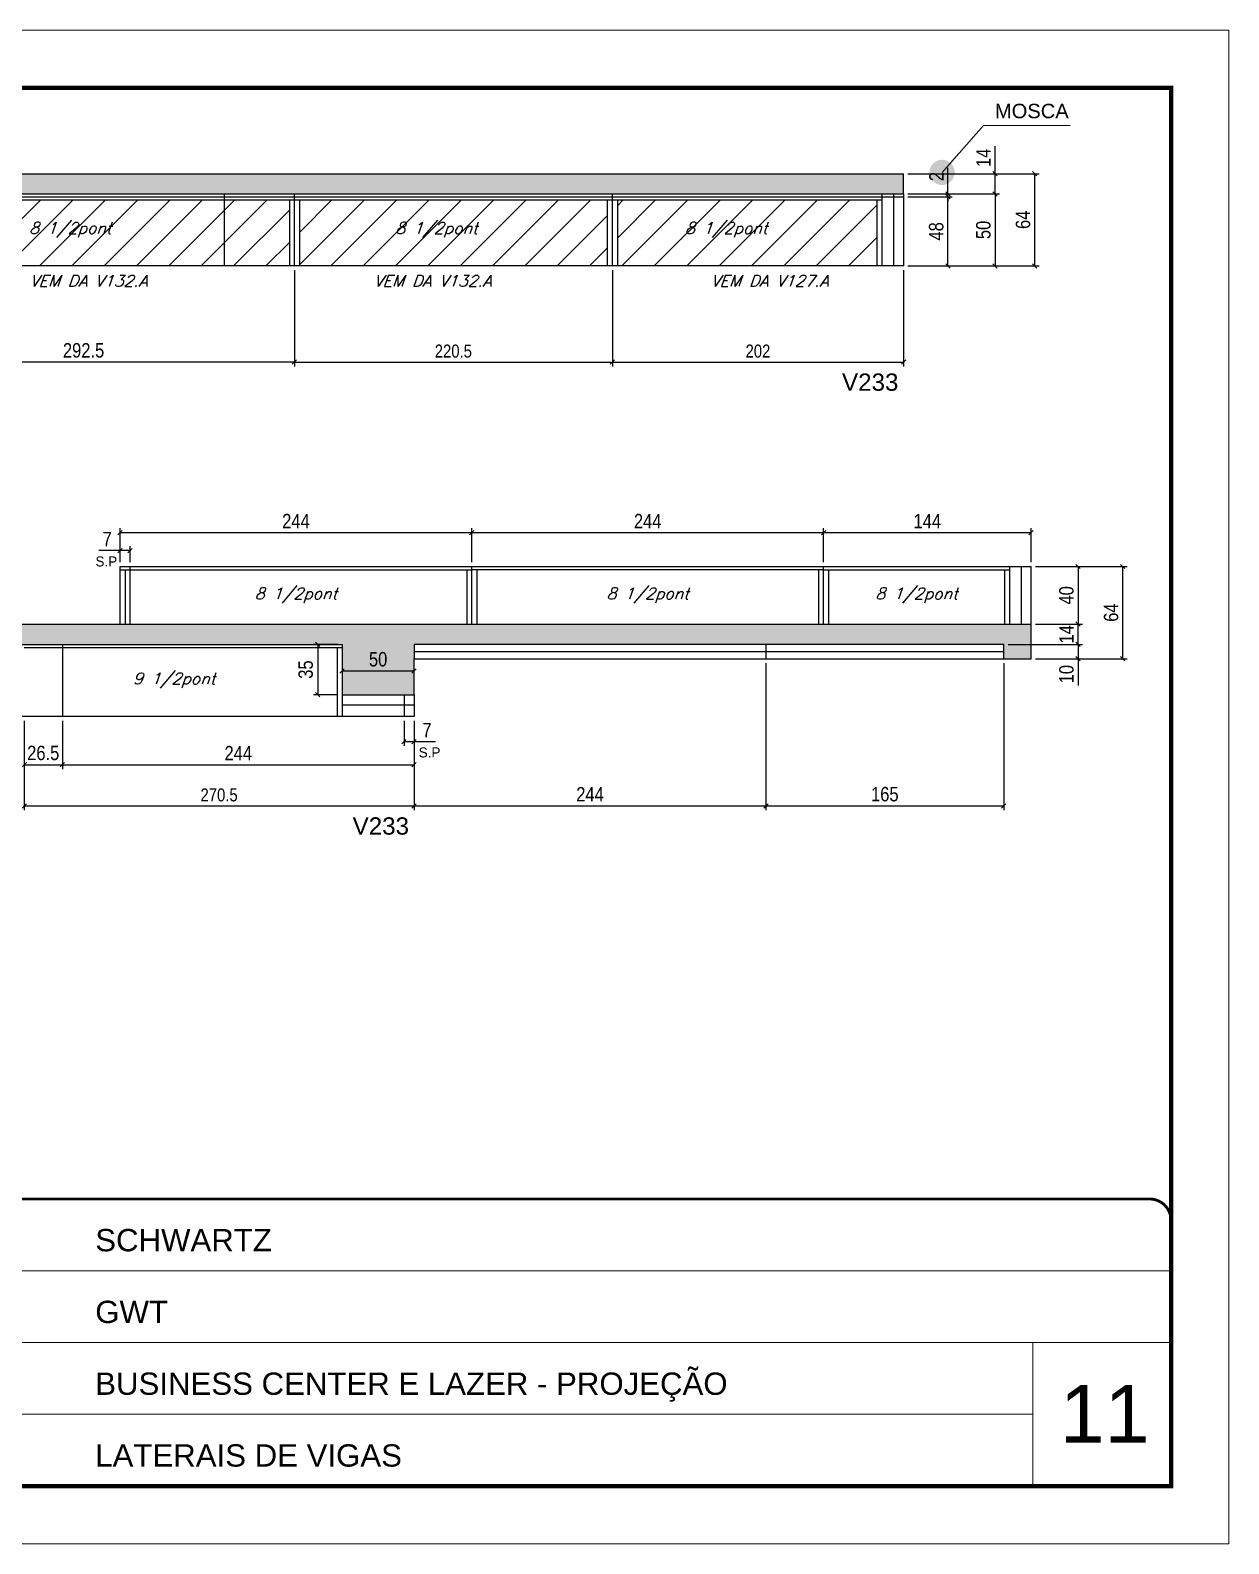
# Model space of a CAD drawing. Extents: x 2603 to 22413, y 1253 to 30260.
# Drawn here: x 6440 to 7271, y 26522 to 27572 of the extents above; entities that cross this region are included whole.
import ezdxf

# ---------------------------------------------------------------- set-up
doc = ezdxf.new("R2010")
doc.units = 0
for name, pattern in [('CONTINUO', [0]), ('DASHED', [0.75, 0.5, -0.25]), ('HIDDEN', [0.375, 0.25, -0.125])]:
    doc.linetypes.add(name, pattern=pattern)
for name, color, linetype in [('5', 5, 'Continuous'), ('COTA', 241, 'Continuous'), ('Painéis', 200, 'Continuous'), ('SARR_2.2x10', 60, 'Continuous'), ('SARR_2.2x7', 40, 'Continuous'), ('SARR_3.5x7', 81, 'Continuous'), ('texto', 7, 'Continuous')]:
    doc.layers.add(name, color=color, linetype=linetype)
for name, color, linetype, lineweight in [('CARIMBO', 255, 'Continuous', 9), ('Folhas', 255, 'Continuous', 9), ('Hachura', 251, 'Continuous', 9), ('SARRAFO DE PRESSAO', 251, 'DASHED', 9)]:
    doc.layers.add(name, color=color, linetype=linetype, lineweight=lineweight)
doc.styles.add('ARIAL', font='arial.ttf')
doc.styles.add('COTA TECNICA', font='techl___.ttf', dxfattribs={"height": 10})
doc.styles.add('COTA TECNICA-50', font='techl___.ttf', dxfattribs={"height": 9})
doc.styles.add('Romans', font='romans.shx')
doc.styles.add('ROMAS860', font='ROMAS860.SHX')
doc.styles.get("Standard").update_dxf_attribs({"font": 'arial.ttf'})
doc.dimstyles.new('3x', dxfattribs={"dimtxt": 10, "dimasz": 5, "dimexe": 7, "dimexo": 5, "dimgap": 4, "dimtad": 1, "dimdec": 4, "dimlfac": 0.333333, "dimdsep": 46, "dimtxsty": 'Standard', "dimblk": 'DOT', "dimcen": 0.09, "dimclrd": 1, "dimclre": 1, "dimclrt": 2, "dimadec": 0, "dimazin": 2, "dimtfac": 1, "dimtdec": 4, "dimtmove": 0, "dimatfit": 3, "dimldrblk": 'DOT', "dimfxl": 1, "dimtolj": 1, "dimtzin": 0, "dimlwd": 9, "dimlwe": 9, "dimarcsym": 0})
doc.dimstyles.new('COTA PAINEL-50', dxfattribs={"dimtxt": 9, "dimasz": 3, "dimexe": 3, "dimexo": 3, "dimgap": 3, "dimtad": 1, "dimdec": 1, "dimzin": 12, "dimdsep": 46, "dimtxsty": 'COTA TECNICA-50', "dimblk1": 'OBLIQUE', "dimblk2": 'OBLIQUE', "dimsah": 1, "dimcen": 0.9, "dimclrd": 4, "dimclre": 4, "dimclrt": 240, "dimadec": 1, "dimazin": 3, "dimtfac": 1, "dimtdec": 1, "dimtmove": 0, "dimatfit": 3, "dimfxl": 1, "dimtolj": 1, "dimtzin": 12, "dimarcsym": 0})
doc.dimstyles.new('PAINEL', dxfattribs={"dimtxt": 10, "dimasz": 3, "dimexe": 3, "dimexo": 3, "dimgap": 3, "dimtad": 1, "dimdec": 1, "dimzin": 12, "dimdsep": 46, "dimtxsty": 'COTA TECNICA', "dimblk1": 'OBLIQUE', "dimblk2": 'OBLIQUE', "dimsah": 1, "dimcen": 0.9, "dimclrd": 4, "dimclre": 4, "dimclrt": 240, "dimadec": 1, "dimazin": 3, "dimtfac": 1, "dimtdec": 1, "dimtmove": 0, "dimatfit": 3, "dimfxl": 1, "dimtolj": 1, "dimtzin": 12, "dimarcsym": 0})
pattern_1 = [(50, (-126418.0314, -5371.0305), (5.46554007, -0.47817257), [0.5715, -6.2865]), (355, (-126418.0314, -5371.0305), (-1.05730264, 5.73170536), [0.4572, -5.02921753]), (100.4514447, (-126417.576, -5371.0704), (4.40823741, 5.25353256), [0.48570026, -5.34270734]), (46.1842, (-126418.0314, -5369.5065), (8.13237123, -1.26126984), [0.85725, -9.42975]), (96.6355576, (-126417.354, -5369.612), (7.122124, 7.42278374), [0.7285507, -8.01406824]), (351.184151, (-126418.031, -5369.5065), (7.122124, 7.42278374), [0.685799, -7.54379196]), (21, (-126417.2694, -5369.8875), (4.54843174, -3.06795595), [0.5715, -6.2865]), (326, (-126417.2694, -5369.8875), (1.85406085, 5.52563898), [0.4572, -5.0292]), (71.451445, (-126416.8904, -5370.143), (6.40249258, 2.45768307), [0.48570026, -5.34269813]), (37.5, (-126418.0314, -5371.0305), (0.092658098, 2.536651166), [0, -4.96824, 0, -5.1054, 0, -5.04825]), (7.5, (-126418.0314, -5371.0305), (2.004589875, 3.005417245), [0, -2.91084, 0, -4.85394, 0, -1.92405]), (327.5, (-126419.7307, -5371.0305), (4.067717855, -0.17186232), [0, -1.905, 0, -5.9436, 0, -7.8867]), (317.5, (-126420.4927, -5371.0305), (4.44387544, 0.76279473), [0, -2.4765, 0, -3.94716, 0, -5.6007])]

# ---------------------------------------------------------------- blocks, each defined once
blk = doc.blocks.new('9999999999')
at = {"color": 30, "linetype": 'CONTINUO'}
for p, q in [((98564.6, 34379.6), (99584, 34379.6)), ((98564.6, 34329.8), (99488, 34329.8)), ((99584, 34329.8), (99488, 34329.8)), ((99488, 34329.8), (99488, 34230.2)), ((98564.6, 34280), (99488, 34280))]:
    blk.add_line(p, q, dxfattribs=at)
at = {"color": 30, "linetype": 'CONTINUO', "const_width": 2}
blk.add_lwpolyline([(99584, 34230.2), (99584, 34414.4, 0.414214), (99569, 34429.4), (98229, 34429.4, 0.414214), (98214, 34414.4), (98214, 34245.2, 0.414214), (98229, 34230.2), (99584, 34230.2)], format="xyb", dxfattribs=at)
at = {"layer": 'Folhas'}
blk.add_lwpolyline([(98139, 34190.2), (99624, 34190.2), (99624, 35240.2), (98139, 35240.2)], close=True, dxfattribs=at)
at = {"layer": 'Folhas', "color": 30, "const_width": 3}
blk.add_lwpolyline([(98214, 34230.2), (99584, 34230.2), (99584, 35200.2), (98214, 35200.2)], close=True, dxfattribs=at)
at = {"color": 7, "linetype": 'Continuous', "ltscale": 5, "style": 'ARIAL'}
for s, height, p in [('SCHWARTZ', 15.48, (98837.7, 34393.1)), ('GWT', 15.48, (98837.7, 34343.3)), ('BUSINESS CENTER E LAZER - PROJEÇÃO', 15.483, (98837.7, 34293.5)), ('LATERAIS DE VIGAS', 15.483, (98837.7, 34243.7))]:
    blk.add_text(s, height=height, dxfattribs=at).set_placement(p)
blk = doc.blocks.new('_Oblique')
at = {"color": 0, "linetype": 'ByBlock', "lineweight": -2}
blk.add_line((-0.5, -0.5), (0.5, 0.5), dxfattribs=at)
blk = doc.blocks.new('*D541')
at = {"layer": 'COTA', "color": 4, "linetype": 'ByBlock', "lineweight": -2, "transparency": 16777216}
for p, q in [((6623.4, 27405.5), (6623.4, 27338.8)), ((6843.9, 27405.5), (6843.9, 27338.8)), ((6623.4, 27341.8), (6843.9, 27341.8))]:
    blk.add_line(p, q, dxfattribs=at)
at = {"layer": 'Defpoints', "color": 0, "linetype": 'ByBlock', "transparency": 16777216}
for p in [(6623.4, 27408.5), (6843.9, 27408.5), (6843.9, 27341.8)]:
    blk.add_point(p, dxfattribs=at)
at = {"layer": 'COTA', "color": 4, "linetype": 'ByBlock', "lineweight": -2, "transparency": 16777216, "xscale": 3, "yscale": 3, "zscale": 3, "rotation": 180}
blk.add_blockref('_Oblique', (6623.4, 27341.8), dxfattribs=at)
at = {"layer": 'COTA', "color": 4, "linetype": 'ByBlock', "lineweight": -2, "transparency": 16777216, "xscale": 3, "yscale": 3, "zscale": 3}
blk.add_blockref('_Oblique', (6843.9, 27341.8), dxfattribs=at)
at = {"layer": 'COTA', "color": 240, "linetype": 'ByBlock', "transparency": 16777216, "insert": (6733.6, 27349.4), "char_height": 9, "attachment_point": 5, "style": 'COTA TECNICA-50'}
blk.add_mtext('\\A1;220.5', dxfattribs=at)
blk = doc.blocks.new('*D2889')
at = {"layer": 'COTA', "color": 4, "linetype": 'ByBlock', "lineweight": -2, "transparency": 16777216}
for p, q in [((6843.9, 27405.5), (6843.9, 27338.8)), ((7045.9, 27405.5), (7045.9, 27338.8)), ((6843.9, 27341.8), (7045.9, 27341.8))]:
    blk.add_line(p, q, dxfattribs=at)
at = {"layer": 'Defpoints', "color": 0, "linetype": 'ByBlock', "transparency": 16777216}
for p in [(6843.9, 27408.5), (7045.9, 27408.5), (7045.9, 27341.8)]:
    blk.add_point(p, dxfattribs=at)
at = {"layer": 'COTA', "color": 4, "linetype": 'ByBlock', "lineweight": -2, "transparency": 16777216, "xscale": 3, "yscale": 3, "zscale": 3, "rotation": 180}
blk.add_blockref('_Oblique', (6843.9, 27341.8), dxfattribs=at)
at = {"layer": 'COTA', "color": 4, "linetype": 'ByBlock', "lineweight": -2, "transparency": 16777216, "xscale": 3, "yscale": 3, "zscale": 3}
blk.add_blockref('_Oblique', (7045.9, 27341.8), dxfattribs=at)
at = {"layer": 'COTA', "color": 240, "linetype": 'ByBlock', "transparency": 16777216, "insert": (6944.9, 27349.4), "char_height": 9, "attachment_point": 5, "style": 'COTA TECNICA-50'}
blk.add_mtext('\\A1;202', dxfattribs=at)
blk = doc.blocks.new('*D2890')
at = {"layer": 'COTA', "color": 4, "linetype": 'ByBlock', "lineweight": -2, "transparency": 16777216}
for p, q in [((6330.9, 27405.5), (6330.9, 27338.8)), ((6623.4, 27405.5), (6623.4, 27338.8)), ((6623.4, 27341.8), (6330.9, 27341.8))]:
    blk.add_line(p, q, dxfattribs=at)
at = {"layer": 'Defpoints', "color": 0, "linetype": 'ByBlock', "transparency": 16777216}
for p in [(6330.9, 27408.5), (6623.4, 27408.5), (6330.9, 27341.8)]:
    blk.add_point(p, dxfattribs=at)
at = {"layer": 'COTA', "color": 4, "linetype": 'ByBlock', "lineweight": -2, "transparency": 16777216, "xscale": 3, "yscale": 3, "zscale": 3, "rotation": 180}
blk.add_blockref('_Oblique', (6330.9, 27341.8), dxfattribs=at)
at = {"layer": 'COTA', "color": 4, "linetype": 'ByBlock', "lineweight": -2, "transparency": 16777216, "xscale": 3, "yscale": 3, "zscale": 3}
blk.add_blockref('_Oblique', (6623.4, 27341.8), dxfattribs=at)
at = {"layer": 'COTA', "color": 240, "linetype": 'ByBlock', "transparency": 16777216, "insert": (6477.1, 27349.9), "char_height": 10, "attachment_point": 5, "style": 'COTA TECNICA'}
blk.add_mtext('\\A1;292.5', dxfattribs=at)
blk = doc.blocks.new('*D2891')
at = {"layer": 'COTA', "color": 4, "linetype": 'ByBlock', "lineweight": -2, "transparency": 16777216}
for p, q in [((7048.9, 27458.5), (7112.4, 27458.5)), ((7109.4, 27458.5), (7109.4, 27408.5)), ((7048.9, 27408.5), (7112.4, 27408.5))]:
    blk.add_line(p, q, dxfattribs=at)
at = {"layer": 'Defpoints', "color": 0, "linetype": 'ByBlock', "transparency": 16777216}
for p in [(7045.9, 27458.5), (7045.9, 27408.5), (7109.4, 27408.5)]:
    blk.add_point(p, dxfattribs=at)
at = {"layer": 'COTA', "color": 4, "linetype": 'ByBlock', "lineweight": -2, "transparency": 16777216, "xscale": 3, "yscale": 3, "zscale": 3}
for p, rotation in [((7109.4, 27458.5), 90), ((7109.4, 27408.5), 270)]:
    blk.add_blockref('_Oblique', p, dxfattribs=dict(at, rotation=rotation))
at = {"layer": 'COTA', "color": 240, "linetype": 'ByBlock', "transparency": 16777216, "insert": (7101.3, 27433.5), "char_height": 10, "attachment_point": 5, "rotation": 90, "style": 'COTA TECNICA'}
blk.add_mtext('\\A1;50', dxfattribs=at)
blk = doc.blocks.new('*D2892')
at = {"layer": 'COTA', "color": 4, "linetype": 'ByBlock', "lineweight": -2, "transparency": 16777216}
for p, q in [((7109.4, 27472.5), (7109.4, 27491.6)), ((7048.9, 27472.5), (7112.4, 27472.5)), ((7109.4, 27458.5), (7109.4, 27472.5)), ((7048.9, 27458.5), (7112.4, 27458.5))]:
    blk.add_line(p, q, dxfattribs=at)
at = {"layer": 'Defpoints', "color": 0, "linetype": 'ByBlock', "transparency": 16777216}
for p in [(7045.9, 27472.5), (7109.4, 27472.5), (7045.9, 27458.5)]:
    blk.add_point(p, dxfattribs=at)
at = {"layer": 'COTA', "color": 4, "linetype": 'ByBlock', "lineweight": -2, "transparency": 16777216, "xscale": 3, "yscale": 3, "zscale": 3}
for p, rotation in [((7109.4, 27472.5), 90), ((7109.4, 27458.5), 270)]:
    blk.add_blockref('_Oblique', p, dxfattribs=dict(at, rotation=rotation))
at = {"layer": 'COTA', "color": 240, "linetype": 'ByBlock', "transparency": 16777216, "insert": (7101.3, 27483.5), "char_height": 10, "attachment_point": 5, "rotation": 90, "style": 'COTA TECNICA'}
blk.add_mtext('\\A1;14', dxfattribs=at)
blk = doc.blocks.new('*D2893')
at = {"layer": 'COTA', "color": 4, "linetype": 'ByBlock', "lineweight": -2, "transparency": 16777216}
for p, q in [((7048.9, 27472.5), (7139.9, 27472.5)), ((7136.9, 27408.5), (7136.9, 27472.5)), ((7048.9, 27408.5), (7139.9, 27408.5))]:
    blk.add_line(p, q, dxfattribs=at)
at = {"layer": 'Defpoints', "color": 0, "linetype": 'ByBlock', "transparency": 16777216}
for p in [(7045.9, 27472.5), (7136.9, 27472.5), (7045.9, 27408.5)]:
    blk.add_point(p, dxfattribs=at)
at = {"layer": 'COTA', "color": 4, "linetype": 'ByBlock', "lineweight": -2, "transparency": 16777216, "xscale": 3, "yscale": 3, "zscale": 3}
for p, rotation in [((7136.9, 27472.5), 90), ((7136.9, 27408.5), 270)]:
    blk.add_blockref('_Oblique', p, dxfattribs=dict(at, rotation=rotation))
at = {"layer": 'COTA', "color": 240, "linetype": 'ByBlock', "transparency": 16777216, "insert": (7128.8, 27440.5), "char_height": 10, "attachment_point": 5, "rotation": 90, "style": 'COTA TECNICA'}
blk.add_mtext('\\A1;64', dxfattribs=at)
blk = doc.blocks.new('*D2894')
at = {"layer": 'COTA', "color": 4, "linetype": 'ByBlock', "lineweight": -2, "transparency": 16777216}
for p, q in [((6435.9, 27093), (6435.9, 27030.9)), ((6706.4, 27093), (6706.4, 27030.9)), ((6435.9, 27033.9), (6706.4, 27033.9))]:
    blk.add_line(p, q, dxfattribs=at)
at = {"layer": 'Defpoints', "color": 0, "linetype": 'ByBlock', "transparency": 16777216}
for p in [(6435.9, 27096), (6706.4, 27096), (6706.4, 27033.9)]:
    blk.add_point(p, dxfattribs=at)
at = {"layer": 'COTA', "color": 4, "linetype": 'ByBlock', "lineweight": -2, "transparency": 16777216, "xscale": 3, "yscale": 3, "zscale": 3, "rotation": 180}
blk.add_blockref('_Oblique', (6435.9, 27033.9), dxfattribs=at)
at = {"layer": 'COTA', "color": 4, "linetype": 'ByBlock', "lineweight": -2, "transparency": 16777216, "xscale": 3, "yscale": 3, "zscale": 3}
blk.add_blockref('_Oblique', (6706.4, 27033.9), dxfattribs=at)
at = {"layer": 'COTA', "color": 240, "linetype": 'ByBlock', "transparency": 16777216, "insert": (6571.1, 27041.5), "char_height": 9, "attachment_point": 5, "style": 'COTA TECNICA-50'}
blk.add_mtext('\\A1;270.5', dxfattribs=at)
blk = doc.blocks.new('*D2896')
at = {"layer": 'COTA', "color": 4, "linetype": 'ByBlock', "lineweight": -2, "transparency": 16777216}
for p, q in [((6502.4, 27203), (6502.4, 27226.5)), ((6502.4, 27223.5), (6746.4, 27223.5)), ((6746.4, 27203), (6746.4, 27226.5))]:
    blk.add_line(p, q, dxfattribs=at)
at = {"layer": 'Defpoints', "color": 0, "linetype": 'ByBlock', "transparency": 16777216}
for p in [(6746.4, 27223.5), (6502.4, 27200), (6746.4, 27200)]:
    blk.add_point(p, dxfattribs=at)
at = {"layer": 'COTA', "color": 4, "linetype": 'ByBlock', "lineweight": -2, "transparency": 16777216, "xscale": 3, "yscale": 3, "zscale": 3, "rotation": 180}
blk.add_blockref('_Oblique', (6502.4, 27223.5), dxfattribs=at)
at = {"layer": 'COTA', "color": 4, "linetype": 'ByBlock', "lineweight": -2, "transparency": 16777216, "xscale": 3, "yscale": 3, "zscale": 3}
blk.add_blockref('_Oblique', (6746.4, 27223.5), dxfattribs=at)
at = {"layer": 'COTA', "color": 240, "linetype": 'ByBlock', "transparency": 16777216, "insert": (6624.4, 27231.5), "char_height": 10, "attachment_point": 5, "style": 'COTA TECNICA'}
blk.add_mtext('\\A1;244', dxfattribs=at)
blk = doc.blocks.new('*D2897')
at = {"layer": 'COTA', "color": 4, "linetype": 'ByBlock', "lineweight": -2, "transparency": 16777216}
for p, q in [((6746.4, 27203), (6746.4, 27226.5)), ((6746.4, 27223.5), (6990.4, 27223.5)), ((6990.4, 27203), (6990.4, 27226.5))]:
    blk.add_line(p, q, dxfattribs=at)
at = {"layer": 'Defpoints', "color": 0, "linetype": 'ByBlock', "transparency": 16777216}
for p in [(6990.4, 27223.5), (6746.4, 27200), (6990.4, 27200)]:
    blk.add_point(p, dxfattribs=at)
at = {"layer": 'COTA', "color": 4, "linetype": 'ByBlock', "lineweight": -2, "transparency": 16777216, "xscale": 3, "yscale": 3, "zscale": 3, "rotation": 180}
blk.add_blockref('_Oblique', (6746.4, 27223.5), dxfattribs=at)
at = {"layer": 'COTA', "color": 4, "linetype": 'ByBlock', "lineweight": -2, "transparency": 16777216, "xscale": 3, "yscale": 3, "zscale": 3}
blk.add_blockref('_Oblique', (6990.4, 27223.5), dxfattribs=at)
at = {"layer": 'COTA', "color": 240, "linetype": 'ByBlock', "transparency": 16777216, "insert": (6868.4, 27231.5), "char_height": 10, "attachment_point": 5, "style": 'COTA TECNICA'}
blk.add_mtext('\\A1;244', dxfattribs=at)
blk = doc.blocks.new('*D2898')
at = {"layer": 'COTA', "color": 4, "linetype": 'ByBlock', "lineweight": -2, "transparency": 16777216}
for p, q in [((6990.4, 27203), (6990.4, 27226.5)), ((6990.4, 27223.5), (7134.4, 27223.5)), ((7134.4, 27203), (7134.4, 27226.5))]:
    blk.add_line(p, q, dxfattribs=at)
at = {"layer": 'Defpoints', "color": 0, "linetype": 'ByBlock', "transparency": 16777216}
for p in [(7134.4, 27223.5), (6990.4, 27200), (7134.4, 27200)]:
    blk.add_point(p, dxfattribs=at)
at = {"layer": 'COTA', "color": 4, "linetype": 'ByBlock', "lineweight": -2, "transparency": 16777216, "xscale": 3, "yscale": 3, "zscale": 3, "rotation": 180}
blk.add_blockref('_Oblique', (6990.4, 27223.5), dxfattribs=at)
at = {"layer": 'COTA', "color": 4, "linetype": 'ByBlock', "lineweight": -2, "transparency": 16777216, "xscale": 3, "yscale": 3, "zscale": 3}
blk.add_blockref('_Oblique', (7134.4, 27223.5), dxfattribs=at)
at = {"layer": 'COTA', "color": 240, "linetype": 'ByBlock', "transparency": 16777216, "insert": (7062.4, 27231.5), "char_height": 10, "attachment_point": 5, "style": 'COTA TECNICA'}
blk.add_mtext('\\A1;144', dxfattribs=at)
blk = doc.blocks.new('*D2913')
at = {"layer": 'COTA', "color": 4, "linetype": 'ByBlock', "lineweight": -2, "transparency": 16777216}
for p, q in [((6950.4, 27133), (6950.4, 27030.9)), ((6706.4, 27093), (6706.4, 27030.9)), ((6706.4, 27033.9), (6950.4, 27033.9))]:
    blk.add_line(p, q, dxfattribs=at)
at = {"layer": 'Defpoints', "color": 0, "linetype": 'ByBlock', "transparency": 16777216}
for p in [(6950.4, 27136), (6706.4, 27096), (6950.4, 27033.9)]:
    blk.add_point(p, dxfattribs=at)
at = {"layer": 'COTA', "color": 4, "linetype": 'ByBlock', "lineweight": -2, "transparency": 16777216, "xscale": 3, "yscale": 3, "zscale": 3, "rotation": 180}
blk.add_blockref('_Oblique', (6706.4, 27033.9), dxfattribs=at)
at = {"layer": 'COTA', "color": 4, "linetype": 'ByBlock', "lineweight": -2, "transparency": 16777216, "xscale": 3, "yscale": 3, "zscale": 3}
blk.add_blockref('_Oblique', (6950.4, 27033.9), dxfattribs=at)
at = {"layer": 'COTA', "color": 240, "linetype": 'ByBlock', "transparency": 16777216, "insert": (6828.4, 27042), "char_height": 10, "attachment_point": 5, "style": 'COTA TECNICA'}
blk.add_mtext('\\A1;244', dxfattribs=at)
blk = doc.blocks.new('*D2914')
at = {"layer": 'COTA', "color": 4, "linetype": 'ByBlock', "lineweight": -2, "transparency": 16777216}
for p, q in [((6950.4, 27133), (6950.4, 27030.9)), ((7115.4, 27133), (7115.4, 27030.9)), ((6950.4, 27033.9), (7115.4, 27033.9))]:
    blk.add_line(p, q, dxfattribs=at)
at = {"layer": 'Defpoints', "color": 0, "linetype": 'ByBlock', "transparency": 16777216}
for p in [(6950.4, 27136), (7115.4, 27136), (7115.4, 27033.9)]:
    blk.add_point(p, dxfattribs=at)
at = {"layer": 'COTA', "color": 4, "linetype": 'ByBlock', "lineweight": -2, "transparency": 16777216, "xscale": 3, "yscale": 3, "zscale": 3, "rotation": 180}
blk.add_blockref('_Oblique', (6950.4, 27033.9), dxfattribs=at)
at = {"layer": 'COTA', "color": 4, "linetype": 'ByBlock', "lineweight": -2, "transparency": 16777216, "xscale": 3, "yscale": 3, "zscale": 3}
blk.add_blockref('_Oblique', (7115.4, 27033.9), dxfattribs=at)
at = {"layer": 'COTA', "color": 240, "linetype": 'ByBlock', "transparency": 16777216, "insert": (7032.9, 27042), "char_height": 10, "attachment_point": 5, "style": 'COTA TECNICA'}
blk.add_mtext('\\A1;165', dxfattribs=at)
blk = doc.blocks.new('*D2917')
at = {"layer": 'COTA', "color": 4, "linetype": 'ByBlock', "lineweight": -2, "transparency": 16777216}
for p, q in [((6435.9, 27093), (6435.9, 27059.5)), ((6462.4, 27093), (6462.4, 27059.5)), ((6435.9, 27062.5), (6462.4, 27062.5))]:
    blk.add_line(p, q, dxfattribs=at)
at = {"layer": 'Defpoints', "color": 0, "linetype": 'ByBlock', "transparency": 16777216}
for p in [(6435.9, 27096), (6462.4, 27096), (6462.4, 27062.5)]:
    blk.add_point(p, dxfattribs=at)
at = {"layer": 'COTA', "color": 4, "linetype": 'ByBlock', "lineweight": -2, "transparency": 16777216, "xscale": 3, "yscale": 3, "zscale": 3, "rotation": 180}
blk.add_blockref('_Oblique', (6435.9, 27062.5), dxfattribs=at)
at = {"layer": 'COTA', "color": 4, "linetype": 'ByBlock', "lineweight": -2, "transparency": 16777216, "xscale": 3, "yscale": 3, "zscale": 3}
blk.add_blockref('_Oblique', (6462.4, 27062.5), dxfattribs=at)
at = {"layer": 'COTA', "color": 240, "linetype": 'ByBlock', "transparency": 16777216, "insert": (6449.1, 27070.6), "char_height": 10, "attachment_point": 5, "style": 'COTA TECNICA'}
blk.add_mtext('\\A1;26.5', dxfattribs=at)
blk = doc.blocks.new('*D2918')
at = {"layer": 'COTA', "color": 4, "linetype": 'ByBlock', "lineweight": -2, "transparency": 16777216}
for p, q in [((6462.4, 27093), (6462.4, 27059.5)), ((6706.4, 27093), (6706.4, 27059.5)), ((6462.4, 27062.5), (6706.4, 27062.5))]:
    blk.add_line(p, q, dxfattribs=at)
at = {"layer": 'Defpoints', "color": 0, "linetype": 'ByBlock', "transparency": 16777216}
for p in [(6462.4, 27096), (6706.4, 27096), (6706.4, 27062.5)]:
    blk.add_point(p, dxfattribs=at)
at = {"layer": 'COTA', "color": 4, "linetype": 'ByBlock', "lineweight": -2, "transparency": 16777216, "xscale": 3, "yscale": 3, "zscale": 3, "rotation": 180}
blk.add_blockref('_Oblique', (6462.4, 27062.5), dxfattribs=at)
at = {"layer": 'COTA', "color": 4, "linetype": 'ByBlock', "lineweight": -2, "transparency": 16777216, "xscale": 3, "yscale": 3, "zscale": 3}
blk.add_blockref('_Oblique', (6706.4, 27062.5), dxfattribs=at)
at = {"layer": 'COTA', "color": 240, "linetype": 'ByBlock', "transparency": 16777216, "insert": (6584.4, 27070.5), "char_height": 10, "attachment_point": 5, "style": 'COTA TECNICA'}
blk.add_mtext('\\A1;244', dxfattribs=at)
blk = doc.blocks.new('*D2919')
at = {"layer": 'COTA', "color": 4, "linetype": 'ByBlock', "lineweight": -2, "transparency": 16777216}
for p, q in [((6699.4, 27093), (6699.4, 27075.5)), ((6706.4, 27093), (6706.4, 27075.5)), ((6699.4, 27078.5), (6706.4, 27078.5)), ((6706.4, 27078.5), (6721.1, 27078.5))]:
    blk.add_line(p, q, dxfattribs=at)
at = {"layer": 'Defpoints', "color": 0, "linetype": 'ByBlock', "transparency": 16777216}
for p in [(6699.4, 27096), (6706.4, 27096), (6706.4, 27078.5)]:
    blk.add_point(p, dxfattribs=at)
at = {"layer": 'COTA', "color": 4, "linetype": 'ByBlock', "lineweight": -2, "transparency": 16777216, "xscale": 3, "yscale": 3, "zscale": 3, "rotation": 180}
blk.add_blockref('_Oblique', (6699.4, 27078.5), dxfattribs=at)
at = {"layer": 'COTA', "color": 4, "linetype": 'ByBlock', "lineweight": -2, "transparency": 16777216, "xscale": 3, "yscale": 3, "zscale": 3}
blk.add_blockref('_Oblique', (6706.4, 27078.5), dxfattribs=at)
at = {"layer": 'COTA', "color": 240, "linetype": 'ByBlock', "transparency": 16777216, "insert": (6715.3, 27086.5), "char_height": 10, "attachment_point": 5, "style": 'COTA TECNICA'}
blk.add_mtext('\\A1;7', dxfattribs=at)
blk = doc.blocks.new('*D2920')
at = {"layer": 'COTA', "color": 4, "linetype": 'ByBlock', "lineweight": -2, "transparency": 16777216}
for p, q in [((6653.4, 27146), (6636.5, 27146)), ((6639.5, 27146), (6639.5, 27111)), ((6653.4, 27111), (6636.5, 27111))]:
    blk.add_line(p, q, dxfattribs=at)
at = {"layer": 'Defpoints', "color": 0, "linetype": 'ByBlock', "transparency": 16777216}
for p in [(6656.4, 27146), (6639.5, 27111), (6656.4, 27111)]:
    blk.add_point(p, dxfattribs=at)
at = {"layer": 'COTA', "color": 4, "linetype": 'ByBlock', "lineweight": -2, "transparency": 16777216, "xscale": 3, "yscale": 3, "zscale": 3}
for p, rotation in [((6639.5, 27146), 90), ((6639.5, 27111), 270)]:
    blk.add_blockref('_Oblique', p, dxfattribs=dict(at, rotation=rotation))
at = {"layer": 'COTA', "color": 240, "linetype": 'ByBlock', "transparency": 16777216, "insert": (6631.2, 27128.5), "char_height": 10, "attachment_point": 5, "rotation": 90, "style": 'COTA TECNICA'}
blk.add_mtext('\\A1;35', dxfattribs=at)
blk = doc.blocks.new('*D2921')
at = {"layer": 'COTA', "color": 4, "linetype": 'ByBlock', "lineweight": -2, "transparency": 16777216}
for p, q in [((6656.4, 27143), (6656.4, 27124.5)), ((6706.4, 27127.5), (6656.4, 27127.5))]:
    blk.add_line(p, q, dxfattribs=at)
at = {"layer": 'Defpoints', "color": 0, "linetype": 'ByBlock', "transparency": 16777216}
for p in [(6656.4, 27146), (6656.4, 27127.5), (6706.4, 27127.5)]:
    blk.add_point(p, dxfattribs=at)
at = {"layer": 'COTA', "color": 4, "linetype": 'ByBlock', "lineweight": -2, "transparency": 16777216, "xscale": 3, "yscale": 3, "zscale": 3, "rotation": 180}
blk.add_blockref('_Oblique', (6656.4, 27127.5), dxfattribs=at)
at = {"layer": 'COTA', "color": 4, "linetype": 'ByBlock', "lineweight": -2, "transparency": 16777216, "xscale": 3, "yscale": 3, "zscale": 3}
blk.add_blockref('_Oblique', (6706.4, 27127.5), dxfattribs=at)
at = {"layer": 'COTA', "color": 240, "linetype": 'ByBlock', "transparency": 16777216, "insert": (6681.4, 27135.6), "char_height": 10, "attachment_point": 5, "style": 'COTA TECNICA'}
blk.add_mtext('\\A1;50', dxfattribs=at)
blk = doc.blocks.new('*D2922')
at = {"layer": 'COTA', "color": 4, "linetype": 'ByBlock', "lineweight": -2, "transparency": 16777216}
for p, q in [((6502.4, 27211), (6487.7, 27211)), ((6502.4, 27203), (6502.4, 27214)), ((6509.4, 27211), (6502.4, 27211)), ((6509.4, 27203), (6509.4, 27214))]:
    blk.add_line(p, q, dxfattribs=at)
at = {"layer": 'Defpoints', "color": 0, "linetype": 'ByBlock', "transparency": 16777216}
for p in [(6502.4, 27211), (6502.4, 27200), (6509.4, 27200)]:
    blk.add_point(p, dxfattribs=at)
at = {"layer": 'COTA', "color": 4, "linetype": 'ByBlock', "lineweight": -2, "transparency": 16777216, "xscale": 3, "yscale": 3, "zscale": 3, "rotation": 180}
blk.add_blockref('_Oblique', (6502.4, 27211), dxfattribs=at)
at = {"layer": 'COTA', "color": 4, "linetype": 'ByBlock', "lineweight": -2, "transparency": 16777216, "xscale": 3, "yscale": 3, "zscale": 3}
blk.add_blockref('_Oblique', (6509.4, 27211), dxfattribs=at)
at = {"layer": 'COTA', "color": 240, "linetype": 'ByBlock', "transparency": 16777216, "insert": (6493.5, 27219), "char_height": 10, "attachment_point": 5, "style": 'COTA TECNICA'}
blk.add_mtext('\\A1;7', dxfattribs=at)
blk = doc.blocks.new('*D2923')
at = {"layer": 'COTA', "color": 4, "linetype": 'ByBlock', "lineweight": -2, "transparency": 16777216}
for p, q in [((7137.4, 27200), (7170, 27200)), ((7167, 27200), (7167, 27160)), ((7137.4, 27160), (7170, 27160))]:
    blk.add_line(p, q, dxfattribs=at)
at = {"layer": 'Defpoints', "color": 0, "linetype": 'ByBlock', "transparency": 16777216}
for p in [(7134.4, 27200), (7134.4, 27160), (7167, 27160)]:
    blk.add_point(p, dxfattribs=at)
at = {"layer": 'COTA', "color": 4, "linetype": 'ByBlock', "lineweight": -2, "transparency": 16777216, "xscale": 3, "yscale": 3, "zscale": 3}
for p, rotation in [((7167, 27200), 90), ((7167, 27160), 270)]:
    blk.add_blockref('_Oblique', p, dxfattribs=dict(at, rotation=rotation))
at = {"layer": 'COTA', "color": 240, "linetype": 'ByBlock', "transparency": 16777216, "insert": (7158.9, 27180), "char_height": 10, "attachment_point": 5, "rotation": 90, "style": 'COTA TECNICA'}
blk.add_mtext('\\A1;40', dxfattribs=at)
blk = doc.blocks.new('*D2924')
at = {"layer": 'COTA', "color": 4, "linetype": 'ByBlock', "lineweight": -2, "transparency": 16777216}
for p, q in [((7118.4, 27146), (7170, 27146)), ((7167, 27146), (7167, 27136)), ((7137.4, 27136), (7170, 27136)), ((7167, 27136), (7167, 27117.5))]:
    blk.add_line(p, q, dxfattribs=at)
at = {"layer": 'Defpoints', "color": 0, "linetype": 'ByBlock', "transparency": 16777216}
for p in [(7115.4, 27146), (7134.4, 27136), (7167, 27136)]:
    blk.add_point(p, dxfattribs=at)
at = {"layer": 'COTA', "color": 4, "linetype": 'ByBlock', "lineweight": -2, "transparency": 16777216, "xscale": 3, "yscale": 3, "zscale": 3}
for p, rotation in [((7167, 27146), 90), ((7167, 27136), 270)]:
    blk.add_blockref('_Oblique', p, dxfattribs=dict(at, rotation=rotation))
at = {"layer": 'COTA', "color": 240, "linetype": 'ByBlock', "transparency": 16777216, "insert": (7158.9, 27125.3), "char_height": 10, "attachment_point": 5, "rotation": 90, "style": 'COTA TECNICA'}
blk.add_mtext('\\A1;10', dxfattribs=at)
blk = doc.blocks.new('*D2925')
at = {"layer": 'COTA', "color": 4, "linetype": 'ByBlock', "lineweight": -2, "transparency": 16777216}
for p, q in [((7137.4, 27160), (7170, 27160)), ((7167, 27146), (7167, 27160)), ((7118.4, 27146), (7170, 27146))]:
    blk.add_line(p, q, dxfattribs=at)
at = {"layer": 'Defpoints', "color": 0, "linetype": 'ByBlock', "transparency": 16777216}
for p in [(7134.4, 27160), (7167, 27160), (7115.4, 27146)]:
    blk.add_point(p, dxfattribs=at)
at = {"layer": 'COTA', "color": 4, "linetype": 'ByBlock', "lineweight": -2, "transparency": 16777216, "xscale": 3, "yscale": 3, "zscale": 3}
for p, rotation in [((7167, 27160), 90), ((7167, 27146), 270)]:
    blk.add_blockref('_Oblique', p, dxfattribs=dict(at, rotation=rotation))
at = {"layer": 'COTA', "color": 240, "linetype": 'ByBlock', "transparency": 16777216, "insert": (7158.9, 27153), "char_height": 10, "attachment_point": 5, "rotation": 90, "style": 'COTA TECNICA'}
blk.add_mtext('\\A1;14', dxfattribs=at)
blk = doc.blocks.new('*D2926')
at = {"layer": 'COTA', "color": 4, "linetype": 'ByBlock', "lineweight": -2, "transparency": 16777216}
for p, q in [((7137.4, 27200), (7201, 27200)), ((7198, 27136), (7198, 27200)), ((7137.4, 27136), (7201, 27136))]:
    blk.add_line(p, q, dxfattribs=at)
at = {"layer": 'Defpoints', "color": 0, "linetype": 'ByBlock', "transparency": 16777216}
for p in [(7134.4, 27200), (7198, 27200), (7134.4, 27136)]:
    blk.add_point(p, dxfattribs=at)
at = {"layer": 'COTA', "color": 4, "linetype": 'ByBlock', "lineweight": -2, "transparency": 16777216, "xscale": 3, "yscale": 3, "zscale": 3}
for p, rotation in [((7198, 27200), 90), ((7198, 27136), 270)]:
    blk.add_blockref('_Oblique', p, dxfattribs=dict(at, rotation=rotation))
at = {"layer": 'COTA', "color": 240, "linetype": 'ByBlock', "transparency": 16777216, "insert": (7189.9, 27168), "char_height": 10, "attachment_point": 5, "rotation": 90, "style": 'COTA TECNICA'}
blk.add_mtext('\\A1;64', dxfattribs=at)
blk = doc.blocks.new('*D1392')
at = {"layer": 'COTA', "color": 4, "linetype": 'ByBlock', "lineweight": -2, "transparency": 16777216}
for p, q in [((7048.9, 27456.5), (7079.7, 27456.5)), ((7076.7, 27408.5), (7076.7, 27456.5)), ((7048.9, 27408.5), (7079.7, 27408.5))]:
    blk.add_line(p, q, dxfattribs=at)
at = {"layer": 'Defpoints', "color": 0, "linetype": 'ByBlock', "transparency": 16777216}
for p in [(7045.9, 27456.5), (7076.7, 27456.5), (7045.9, 27408.5)]:
    blk.add_point(p, dxfattribs=at)
at = {"layer": 'COTA', "color": 4, "linetype": 'ByBlock', "lineweight": -2, "transparency": 16777216, "xscale": 3, "yscale": 3, "zscale": 3}
for p, rotation in [((7076.7, 27456.5), 90), ((7076.7, 27408.5), 270)]:
    blk.add_blockref('_Oblique', p, dxfattribs=dict(at, rotation=rotation))
at = {"layer": 'COTA', "color": 240, "linetype": 'ByBlock', "transparency": 16777216, "insert": (7068.6, 27432.5), "char_height": 10, "attachment_point": 5, "rotation": 90, "style": 'COTA TECNICA'}
blk.add_mtext('\\A1;48', dxfattribs=at)
blk = doc.blocks.new('*D1393')
at = {"layer": 'COTA', "color": 4, "linetype": 'ByBlock', "lineweight": -2, "transparency": 16777216}
for p, q in [((7076.7, 27458.5), (7076.7, 27476.6)), ((7048.9, 27458.5), (7079.7, 27458.5)), ((7076.7, 27456.5), (7076.7, 27458.5)), ((7048.9, 27456.5), (7079.7, 27456.5)), ((7076.7, 27456.5), (7076.7, 27453.5))]:
    blk.add_line(p, q, dxfattribs=at)
at = {"layer": 'Defpoints', "color": 0, "linetype": 'ByBlock', "transparency": 16777216}
for p in [(7045.9, 27458.5), (7076.7, 27458.5), (7045.9, 27456.5)]:
    blk.add_point(p, dxfattribs=at)
at = {"layer": 'COTA', "color": 4, "linetype": 'ByBlock', "lineweight": -2, "transparency": 16777216, "xscale": 3, "yscale": 3, "zscale": 3}
for p, rotation in [((7076.7, 27458.5), 270), ((7076.7, 27456.5), 90)]:
    blk.add_blockref('_Oblique', p, dxfattribs=dict(at, rotation=rotation))
at = {"layer": 'COTA', "color": 240, "linetype": 'ByBlock', "transparency": 16777216, "insert": (7068.7, 27470.5), "char_height": 10, "attachment_point": 5, "rotation": 90, "style": 'COTA TECNICA'}
blk.add_mtext('\\A1;2', dxfattribs=at)
blk = doc.blocks.new('_Dot')
at = {"color": 0, "linetype": 'ByBlock', "lineweight": -2}
blk.add_line((-0.5, 0), (-1, 0), dxfattribs=at)
at = {"color": 0, "linetype": 'ByBlock', "const_width": 0.5}
blk.add_lwpolyline([(-0.25, 0, 1), (0.25, 0, 1)], format="xyb", close=True, dxfattribs=at)

msp = doc.modelspace()

# ---------------------------------------------------------------- hatches: boundary and pattern name
at = {"layer": 'COTA', "linetype": 'ByBlock'}
h = msp.add_hatch(dxfattribs=at)
h.set_pattern_fill('AR-CONC', color=256, scale=0.03)
h.set_pattern_definition(pattern_1)
h.paths.add_polyline_path([(6300.9, 27408.49), (6330.9, 27408.49), (6330.9, 27458.49), (7045.9, 27458.49), (7045.9, 27472.49), (5949.4, 27472.49), (5949.4, 27458.49), (6300.9, 27458.49)])
h = msp.add_hatch(dxfattribs=at)
h.set_pattern_fill('AR-CONC', color=256, scale=0.03)
h.set_pattern_definition(pattern_1)
h.paths.add_polyline_path([(6706.4, 27110.97), (6706.4, 27135.97), (6706.4, 27145.97), (7115.4, 27145.97), (7115.4, 27135.97), (7134.4, 27135.97), (7134.4, 27159.97), (6502.4, 27159.97), (5947.9, 27159.97), (5947.9, 27145.97), (6656.4, 27145.97), (6656.4, 27110.97)])
at = {"layer": 'Hachura', "linetype": 'ByBlock'}
h = msp.add_hatch(dxfattribs=at)
h.set_pattern_fill('ANSI31', color=256, scale=5)
h.set_pattern_definition([(45, (-126418.031, -5371.03), (-11.2253202, 11.2253202), [])])
h.paths.add_polyline_path([(6574.9, 27408.49), (6574.9, 27454.29), (6349.4, 27454.29), (6349.4, 27408.49)])
h.paths.add_polyline_path([(6574.9, 27408.49), (6619.9, 27408.49), (6619.9, 27454.29), (6574.9, 27454.29)])
h.paths.add_polyline_path([(6626.9, 27454.29), (6626.9, 27408.49), (6840.4, 27408.49), (6840.4, 27454.29)])
h.paths.add_polyline_path([(6847.4, 27408.49), (7027.4, 27408.49), (7027.4, 27454.29), (6847.4, 27454.29)])

# ---------------------------------------------------------------- linework, layer by layer
at = {"layer": 'COTA', "linetype": 'ByBlock'}
for p, q in [((5949.4, 27472.49), (7045.9, 27472.49)), ((7045.9, 27458.49), (7045.9, 27472.49)), ((5947.9, 27159.97), (6502.4, 27159.97)), ((7134.4, 27135.97), (7134.4, 27159.97)), ((6706.4, 27110.97), (6706.4, 27135.97)), ((7115.4, 27135.97), (7134.4, 27135.97)), ((6656.4, 27110.97), (6656.4, 27095.97))]:
    msp.add_line(p, q, dxfattribs=at)
at = {"layer": 'Painéis', "linetype": 'Continuous'}
for p, q in [((6330.9, 27458.49), (7045.9, 27458.49)), ((6574.9, 27408.49), (6574.9, 27458.49)), ((6623.4, 27408.49), (6623.4, 27458.49)), ((6843.9, 27408.49), (6843.9, 27458.49)), ((7045.9, 27458.49), (7045.9, 27408.49)), ((6330.9, 27456.49), (7045.9, 27456.49)), ((7045.9, 27408.49), (6330.9, 27408.49)), ((6502.4, 27199.97), (7134.4, 27199.97)), ((6502.4, 27159.97), (6502.4, 27199.97)), ((6746.4, 27159.97), (6746.4, 27199.97)), ((6990.4, 27159.97), (6990.4, 27199.97)), ((7134.4, 27159.97), (7134.4, 27199.97)), ((6502.4, 27159.97), (7134.4, 27159.97)), ((5947.9, 27145.97), (6656.4, 27145.97)), ((6462.4, 27145.97), (6462.4, 27095.97)), ((6656.4, 27145.97), (6656.4, 27110.97)), ((6706.4, 27145.97), (6706.4, 27135.97)), ((7115.4, 27145.97), (6706.4, 27145.97)), ((6950.4, 27145.97), (6950.4, 27135.97)), ((7115.4, 27135.97), (7115.4, 27145.97)), ((6706.4, 27135.97), (7115.4, 27135.97)), ((6656.4, 27110.97), (6706.4, 27110.97)), ((6706.4, 27110.97), (6706.4, 27095.97)), ((6706.4, 27095.97), (5947.9, 27095.97))]:
    msp.add_line(p, q, dxfattribs=at)
at = {"layer": 'SARR_2.2x10', "linetype": 'ByBlock'}
for p, q in [((6706.4, 27140.97), (6950.4, 27140.97)), ((6950.4, 27140.97), (7115.4, 27140.97))]:
    msp.add_line(p, q, dxfattribs=at)
at = {"layer": 'SARR_2.2x7', "linetype": 'Continuous'}
for p, q in [((7038.9, 27458.49), (7038.9, 27408.49)), ((6345.9, 27454.29), (6623.4, 27454.29)), ((6623.4, 27454.29), (6843.9, 27454.29)), ((6843.9, 27454.29), (7030.9, 27454.29)), ((6502.4, 27197.77), (6746.4, 27197.77)), ((6990.4, 27197.77), (6746.4, 27197.77)), ((6990.4, 27197.77), (7119.4, 27197.77)), ((7127.4, 27199.97), (7127.4, 27159.97)), ((6435.9, 27143.77), (6656.4, 27143.77)), ((6656.4, 27103.97), (6706.4, 27103.97))]:
    msp.add_line(p, q, dxfattribs=at)
at = {"layer": 'SARR_2.2x7', "linetype": 'HIDDEN'}
for p, q in [((6509.4, 27159.97), (6509.4, 27199.97)), ((6699.4, 27110.97), (6699.4, 27095.97))]:
    msp.add_line(p, q, dxfattribs=at)
at = {"layer": 'SARR_3.5x7'}
for p, q in [((7030.9, 27458.49), (7030.9, 27408.49)), ((6619.9, 27454.29), (6619.9, 27408.49)), ((6626.9, 27454.29), (6626.9, 27408.49)), ((6840.4, 27454.29), (6840.4, 27408.49)), ((6847.4, 27454.29), (6847.4, 27408.49)), ((7027.4, 27454.29), (7027.4, 27408.49)), ((6505.9, 27197.77), (6505.9, 27159.97)), ((6742.9, 27197.77), (6742.9, 27159.97)), ((6749.9, 27197.77), (6749.9, 27159.97)), ((6986.9, 27197.77), (6986.9, 27159.97)), ((6993.9, 27197.77), (6993.9, 27159.97)), ((7115.9, 27197.77), (7115.9, 27159.97)), ((7119.4, 27199.97), (7119.4, 27159.97)), ((6652.9, 27143.77), (6652.9, 27095.97))]:
    msp.add_line(p, q, dxfattribs=at)

# ---------------------------------------------------------------- block references
at = {"layer": 'SARRAFO DE PRESSAO', "color": 6, "linetype": 'ByBlock'}
msp.add_blockref('9999999999', (-92352.51, -7668.18), dxfattribs=at)

# ---------------------------------------------------------------- texts
at = {"layer": '5', "linetype": 'Continuous'}
for p in [(7003.21, 27321.91), (6663.71, 27013.98)]:
    msp.add_text('V233', height=12, rotation=0.00004, dxfattribs=at).set_placement(p)
at = {"layer": 'CARIMBO', "style": 'ARIAL'}
for s, height, p in [('MOSCA', 10, (7109.25, 27511.01)), ('11', 40, (7154.33, 26592.17))]:
    msp.add_text(s, height=height, dxfattribs=at).set_placement(p)
at = {"layer": 'texto', "color": 2, "char_height": 8, "attachment_point": 5, "style": 'Romans'}
for s, insert in [('{\\Q19;\\C256;8 1/2pont}', (6467.9, 27433.49)), ('{\\Q19;\\C256;8 1/2pont}', (6721.9, 27433.49)), ('{\\Q19;\\C256;8 1/2pont}', (6922.9, 27433.49)), ('{\\Q19;\\C256;VEM DA V132.A}', (6480.44, 27398.15)), ('{\\Q19;\\C256;VEM DA V132.A}', (6719.15, 27398.15)), ('{\\Q19;\\C256;VEM DA V127.A}', (6952.9, 27398.2)), ('{\\Q19;\\C256;8 1/2pont}', (6624.4, 27179.97)), ('{\\Q19;\\C256;8 1/2pont}', (6868.4, 27179.97)), ('{\\Q19;\\C256;8 1/2pont}', (7054.9, 27179.97)), ('{\\Q19;\\C256;9 1/2pont}', (6539.9, 27120.97))]:
    msp.add_mtext(s, dxfattribs=dict(at, insert=insert))
at = {"layer": 'texto', "color": 4, "char_height": 7, "attachment_point": 5, "style": 'ROMAS860'}
for insert in [(6492.87, 27203.47), (6717.1, 27070.97)]:
    msp.add_mtext('S.P', dxfattribs=dict(at, insert=insert))

# ---------------------------------------------------------------- dimensions: what is measured, and where the dimension line sits
at = {"layer": 'COTA', "linetype": 'ByBlock'}
for base, p1, p2, angle, picture, middle in [((7109.38, 27472.49), (7045.9, 27458.49), (7045.9, 27472.49), 90, '*D2892', (7101.31, 27483.55)), ((7076.7, 27458.49), (7045.9, 27456.49), (7045.9, 27458.49), 90, '*D1393', (7068.7, 27470.54)), ((7136.88, 27472.49), (7045.9, 27408.49), (7045.9, 27472.49), 90, '*D2893', (7128.78, 27440.49)), ((7109.38, 27408.49), (7045.9, 27458.49), (7045.9, 27408.49), 90, '*D2891', (7101.27, 27433.49)), ((7076.7, 27456.49), (7045.9, 27408.49), (7045.9, 27456.49), 90, '*D1392', (7068.61, 27432.49)), ((6330.9, 27341.8), (6623.4, 27408.49), (6330.9, 27408.49), 180, '*D2890', (6477.15, 27349.94)), ((7166.97, 27159.97), (7134.4, 27199.97), (7134.4, 27159.97), 90, '*D2923', (7158.87, 27179.97)), ((7197.97, 27199.97), (7134.4, 27135.97), (7134.4, 27199.97), 90, '*D2926', (7189.87, 27167.97)), ((6639.47, 27110.97), (6656.4, 27145.97), (6656.4, 27110.97), 90, '*D2920', (6631.25, 27128.47)), ((7166.97, 27135.97), (7115.4, 27145.97), (7134.4, 27135.97), 90, '*D2924', (7158.87, 27125.25))]:
    dim = msp.add_linear_dim(base=base, p1=p1, p2=p2, angle=angle, dimstyle='PAINEL', dxfattribs=at)
    dim.commit()
    dim.dimension.update_dxf_attribs({"geometry": picture, "text_midpoint": middle})
dim = msp.add_linear_dim(base=(6843.9, 27341.8), p1=(6623.4, 27408.49), p2=(6843.9, 27408.49), angle=180, dimstyle='COTA PAINEL-50', override={"dimarcsym": 1}, dxfattribs=at)
dim.commit()
dim.dimension.update_dxf_attribs({"geometry": '*D541', "text_midpoint": (6733.65, 27349.4)})
for base, p1, p2, dimstyle, override, picture, middle in [((7045.9, 27341.8), (6843.9, 27408.49), (7045.9, 27408.49), 'COTA PAINEL-50', {"dimarcsym": 1}, '*D2889', (6944.9, 27349.4)), ((6990.4, 27223.47), (6746.4, 27199.97), (6990.4, 27199.97), 'PAINEL', {"dimtmove": 1}, '*D2897', (6868.4, 27231.54)), ((7134.4, 27223.47), (6990.4, 27199.97), (7134.4, 27199.97), 'PAINEL', {"dimtmove": 1}, '*D2898', (7062.4, 27231.54)), ((6706.4, 27033.88), (6435.9, 27095.97), (6706.4, 27095.97), 'COTA PAINEL-50', {"dimarcsym": 1}, '*D2894', (6571.15, 27041.48)), ((6706.4, 27062.47), (6462.4, 27095.97), (6706.4, 27095.97), 'PAINEL', {"dimtmove": 1}, '*D2918', (6584.4, 27070.54))]:
    dim = msp.add_linear_dim(base=base, p1=p1, p2=p2, dimstyle=dimstyle, override=override, dxfattribs=at)
    dim.commit()
    dim.dimension.update_dxf_attribs({"geometry": picture, "text_midpoint": middle})
for base, p1, p2, picture, middle in [((6746.4, 27223.47), (6502.4, 27199.97), (6746.4, 27199.97), '*D2896', (6624.4, 27231.54)), ((6502.4, 27210.97), (6509.4, 27199.97), (6502.4, 27199.97), '*D2922', (6493.53, 27219.04)), ((6656.4, 27127.47), (6706.4, 27127.47), (6656.4, 27145.97), '*D2921', (6681.4, 27135.58)), ((6950.4, 27033.88), (6706.4, 27095.97), (6950.4, 27135.97), '*D2913', (6828.4, 27041.95)), ((7115.4, 27033.88), (6950.4, 27135.97), (7115.4, 27135.97), '*D2914', (7032.9, 27041.99)), ((6706.4, 27078.47), (6699.4, 27095.97), (6706.4, 27095.97), '*D2919', (6715.27, 27086.54))]:
    dim = msp.add_linear_dim(base=base, p1=p1, p2=p2, dimstyle='PAINEL', dxfattribs=at)
    dim.commit()
    dim.dimension.update_dxf_attribs({"geometry": picture, "text_midpoint": middle})
dim = msp.add_linear_dim(base=(7166.97, 27159.97), p1=(7115.4, 27145.97), p2=(7134.4, 27159.97), angle=90, dimstyle='PAINEL', dxfattribs=at)
dim.commit()
dim.dimension.update_dxf_attribs({"geometry": '*D2925', "text_midpoint": (7166.97, 27152.97), "dimtype": 160})
dim = msp.add_linear_dim(base=(6462.4, 27062.47), p1=(6435.9, 27095.97), p2=(6462.4, 27095.97), dimstyle='PAINEL', dxfattribs=at)
dim.commit()
dim.dimension.update_dxf_attribs({"geometry": '*D2917', "text_midpoint": (6449.15, 27062.47), "dimtype": 160})

# ---------------------------------------------------------------- leaders
at = {"layer": 'Hachura'}
msp.add_leader([(7072.62, 27473.41), (7101.47, 27506.01), (7161.54, 27506.01)], dimstyle='3x', override={"dimasz": 17.5, "dimgap": 4, "dimtad": 0}, dxfattribs=at)

doc.saveas('drawing.dxf')
